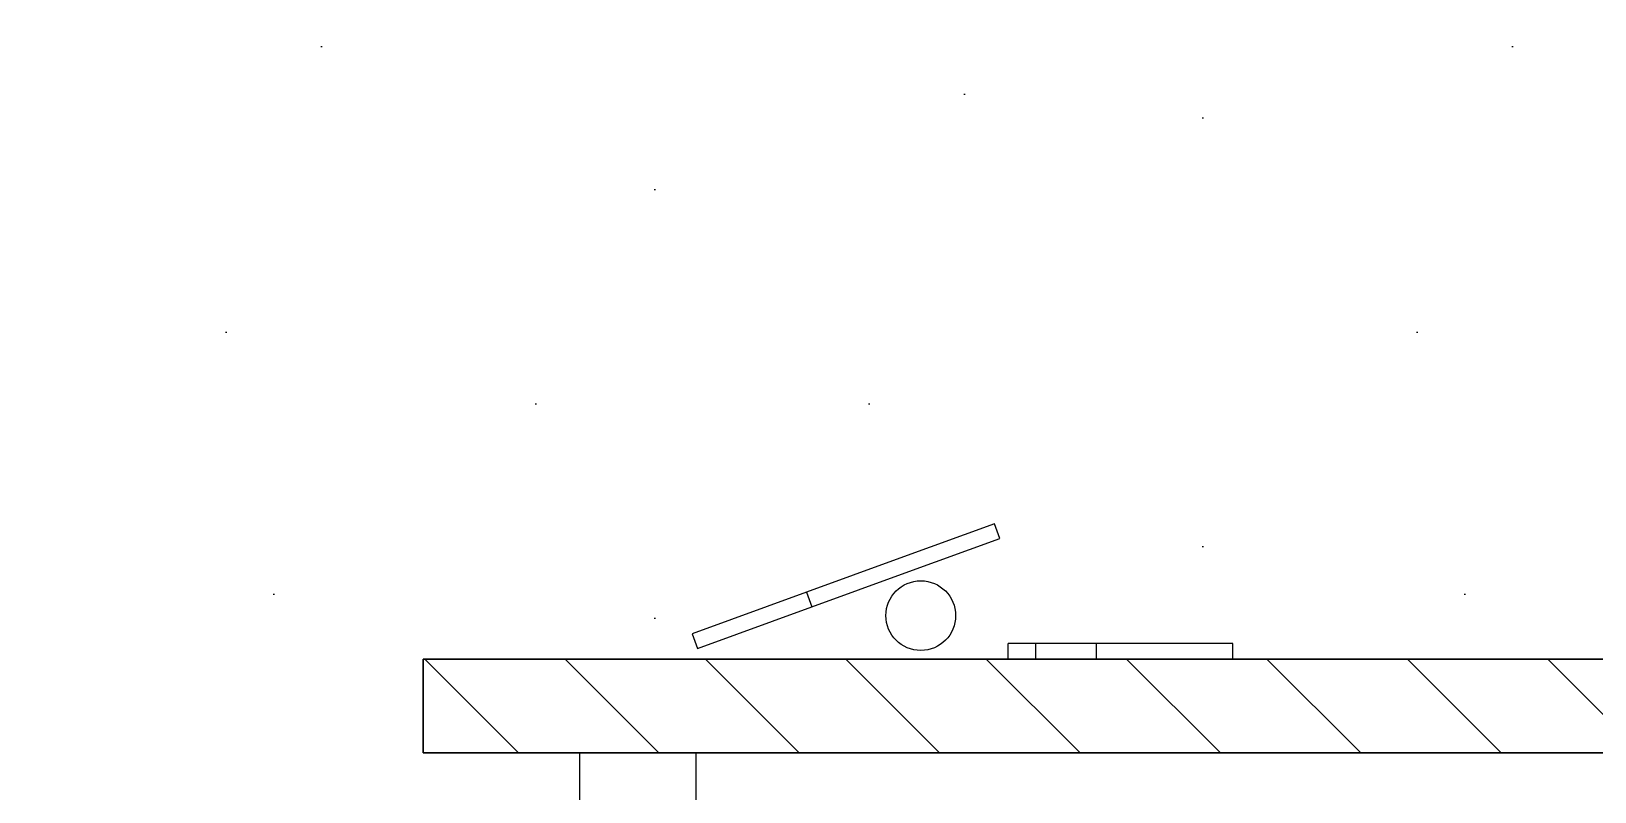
# Model space of a CAD drawing. Header units: millimetres. Extents: x -100 to 224448, y 0 to 22177.
# Drawn here: x 157717 to 158717, y 17598 to 18085 of the extents above; entities that cross this region are included whole.
import ezdxf

# ---------------------------------------------------------------- set-up
doc = ezdxf.new("R2010")
doc.units = ezdxf.units.MM
for name, color, linetype in [('Background_0', 7, 'Continuous'), ('Boundary_0', 7, 'Continuous'), ('Elevation_Gypsum Board', 7, 'Continuous'), ('Fill_0', 7, 'Continuous'), ('Viewport border', 7, 'Continuous')]:
    doc.layers.add(name, color=color, linetype=linetype)

# ---------------------------------------------------------------- blocks, each defined once
blk = doc.blocks.new("CC'__section__..%5CMainBuilding.dwg", base_point=(1833.3, -9100))
at = {"layer": 'Elevation_Gypsum Board'}
h = blk.add_hatch(dxfattribs=at)
h.set_pattern_fill('DOTS2', color=256, scale=30, style=0)
h.paths.add_polyline_path([(5062.4, 8440), (5234.4, 8440), (5234.4, 8523), (5134.4, 8523), (5134.4, 8583), (5508.7, 8583), (5508.7, 8593), (5526, 8593), (5565, 8593), (5643.8, 8593), (5652.4, 8593), (5652.4, 8583), (6503.3, 8583), (6503.3, 8722.2), (6499.9, 8722.2), (6499.9, 8733), (6508.9, 8733), (6508.9, 8722.2), (6505.5, 8722.2), (6505.5, 8583), (7874.4, 8583), (7874.4, 8523), (7774.4, 8523), (7774.4, 8440), (7868.9, 8440), (7877.4, 8440), (8166.3, 8440), (8677.4, 8440), (8966.3, 8440), (9477.4, 8440), (9621.8, 8498.2), (9621.8, 8492.1), (9513.8, 8107.1), (9514, 8107.5, -0.162902), (9511.9, 8107.8), (9511.9, 8112.4), (9519.9, 8112.8), (9521, 8116.1, -0.163594), (9519, 8116.3), (9519, 8120.9), (9529, 8121, -0.017407), (9539, 8120.9), (9539, 8116.3, -0.167992), (9536.8, 8116.1), (9533.6, 8106.6), (9693.4, 8106.2), (9693.4, 10445), (3582.4, 10445), (3582.4, 7750), (5068.4, 7750), (5134.1, 8216.6), (5135.9, 8229.2), (5162.8, 8420), (4962.8, 8420), (4962.8, 8440), (5056.7, 8440), (5017.3, 8492.1), (5017.3, 8498.2)])
h.paths.add_polyline_path([(5475, 8610.9, -1), (5430.4, 8610.9, -1)], flags=16)
h.paths.add_polyline_path([(5383, 8616.5), (5309.8, 8589.8), (5306.4, 8599.2), (5379.6, 8625.9), (5439.3, 8647.6), (5499.8, 8669.6), (5503.2, 8660.2), (5442.8, 8638.2)], flags=16)
h = blk.add_hatch(dxfattribs=at)
h.set_pattern_fill('DOTS2', color=256, scale=30, style=0)
h.paths.add_polyline_path([(5766.3, 8440), (6067.1, 8440), (6067.1, 8523), (5308.9, 8523), (5308.9, 8440), (5477.4, 8440)])
at = {"layer": 'Fill_0', "extrusion": (-8.51506e-18, 3.18153e-16, -1)}
h = blk.add_hatch(dxfattribs=at)
h.set_pattern_fill('ANSI31', color=256, scale=20, style=0)
h.set_pattern_definition([(45, (-3002.4, -5250), (-44.90128, 44.90128), [])])
h.paths.add_polyline_path([(-7874.4, 8583), (-5134.4, 8583), (-5134.4, 8523), (-7874.4, 8523)])
at = {"layer": 'Background_0', "extrusion": (0, 1, 0)}
for p, q in [((5499.8, 8669.6), (5439.3, 8647.6)), ((5503.2, 8660.2), (5499.8, 8669.6)), ((5442.8, 8638.2), (5503.2, 8660.2)), ((5439.3, 8647.6), (5379.6, 8625.9)), ((5383, 8616.5), (5442.8, 8638.2)), ((5379.6, 8625.9), (5306.4, 8599.2)), ((5379.6, 8625.9), (5383, 8616.5)), ((5309.8, 8589.8), (5383, 8616.5)), ((5306.4, 8599.2), (5309.8, 8589.8)), ((5508.7, 8583), (5508.7, 8593)), ((5526, 8593), (5508.7, 8593)), ((5565, 8593), (5526, 8593)), ((5526, 8593), (5526, 8583)), ((5643.8, 8593), (5565, 8593)), ((5565, 8593), (5565, 8583)), ((5652.4, 8593), (5643.8, 8593)), ((5652.4, 8583), (5652.4, 8593)), ((5134.4, 8583), (6503.3, 8583)), ((5134.4, 8583), (5134.4, 8523)), ((7874.4, 8583), (5134.4, 8583)), ((5134.4, 8583), (5134.4, 8583)), ((5508.7, 8583), (5526, 8583)), ((5526, 8583), (5565, 8583)), ((5565, 8583), (5643.8, 8583)), ((5643.8, 8583), (5652.4, 8583)), ((5134.4, 8523), (7874.4, 8523)), ((5234.4, 8523), (5234.4, 8259.8)), ((5308.9, 8259.8), (5308.9, 8523)), ((5308.9, 7763), (5308.9, 8523))]:
    blk.add_line(p, q, dxfattribs=at)
at = {"layer": 'Background_0'}
blk.add_circle((5452.7, 8610.9), 22.3, dxfattribs=at)
at = {"layer": 'Boundary_0', "extrusion": (0, 1, 0)}
for p, q in [((5134.4, 8523), (5134.4, 8583)), ((5134.4, 8583), (7874.4, 8583)), ((7874.4, 8523), (5134.4, 8523))]:
    blk.add_line(p, q, dxfattribs=at)

msp = doc.modelspace()

# ---------------------------------------------------------------- block references
at = {"layer": 'Viewport border'}
msp.add_blockref("CC'__section__..%5CMainBuilding.dwg", (154666.2, 0), dxfattribs=at)

doc.saveas('drawing.dxf')
